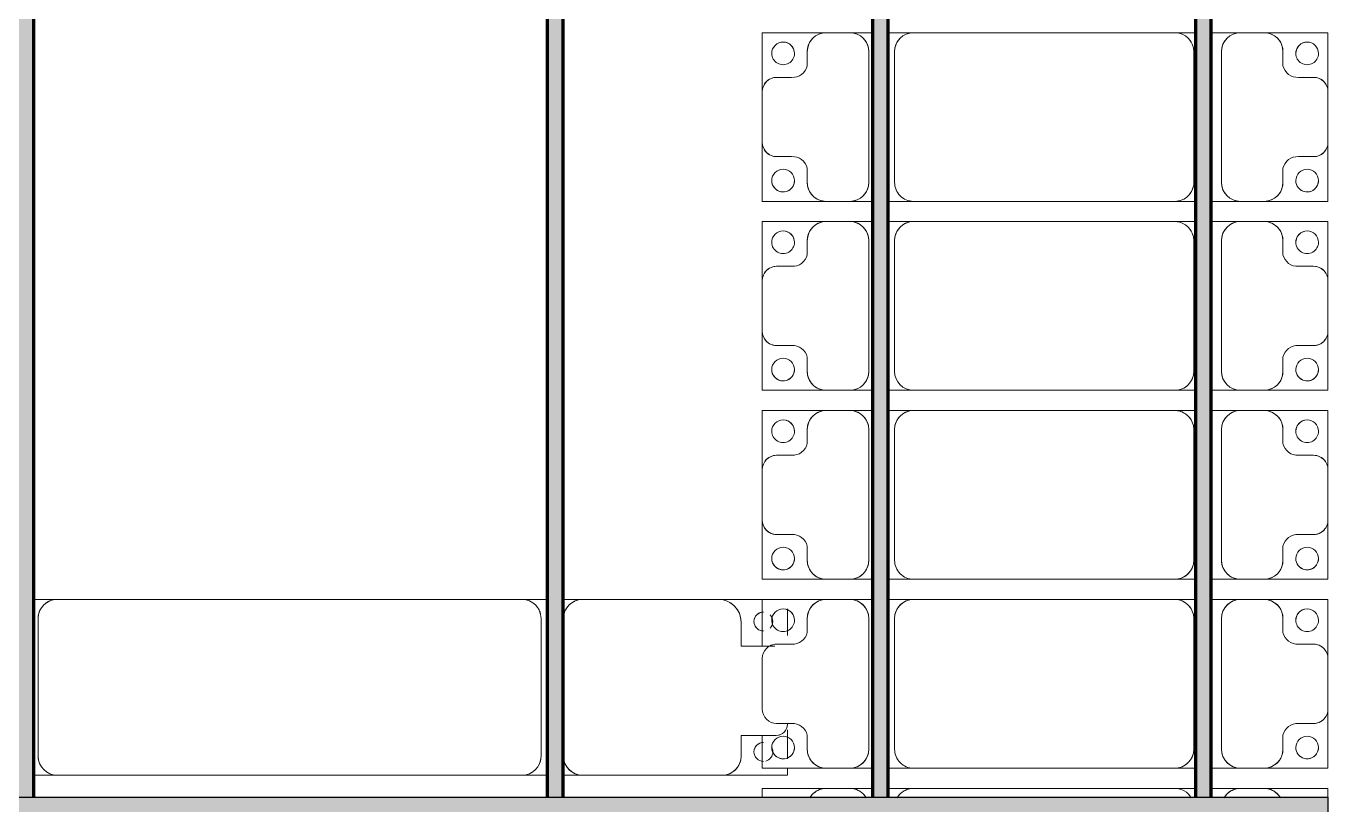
# Model space of a CAD drawing. Header units: millimetres. Extents: x -268744 to 115753, y -96240 to -10461.
# Drawn here: x 31470 to 34914, y -40627 to -38566 of the extents above; entities that cross this region are included whole.
import ezdxf

# ---------------------------------------------------------------- set-up
doc = ezdxf.new("R2010")
doc.units = ezdxf.units.MM
doc.layers.add('A-GENM', color=13, linetype='Continuous', lineweight=9)
doc.layers.add('S-BEAM', color=12, linetype='Continuous', lineweight=9)

# ---------------------------------------------------------------- blocks, each defined once
blk = doc.blocks.new('Dầm C52 - Hộp 40x60-V24-KHUNG KẾT CẤU BÈ PIN 1')
at = {"layer": 'S-BEAM', "lineweight": 25}
blk.add_hatch(color=4, dxfattribs=at).paths.add_polyline_path([(-145811, -20), (145811, -20), (145811, 20), (-145811, 20)])
at = {"layer": 'S-BEAM', "color": 4, "lineweight": 25}
for p, q in [((-145811, 20), (145811, 20)), ((145811, 20), (145811, -20))]:
    blk.add_line(p, q, dxfattribs=at)
blk = doc.blocks.new('Dai phaodi lai - DẢI PHAO ĐI LẠI-V77-KHUNG KẾT CẤU BÈ PIN 1')
at = {"layer": 'A-GENM', "color": 7}
for p, q in [((18276.8, 748.4), (18433.1, 748.4)), ((18276.8, 579.3), (18276.8, 748.4)), ((18276.8, 748.4), (18276.8, 579.3)), ((18433.1, 748.4), (18276.8, 748.4)), ((18566.9, 748.4), (18433.1, 748.4)), ((18566.9, 748.4), (18723.2, 748.4)), ((18723.2, 748.4), (18566.9, 748.4)), ((18723.2, 748.4), (18723.2, 579.3)), ((18723.2, 579.3), (18723.2, 748.4)), ((18776.8, 748.4), (18933.1, 748.4)), ((18776.8, 579.3), (18776.8, 748.4)), ((18776.8, 748.4), (18776.8, 579.3)), ((18933.1, 748.4), (18776.8, 748.4)), ((19066.9, 748.4), (18933.1, 748.4)), ((19066.9, 748.4), (19223.2, 748.4)), ((19223.2, 748.4), (19066.9, 748.4)), ((19223.2, 748.4), (19223.2, 579.3)), ((19223.2, 579.3), (19223.2, 748.4)), ((19276.8, 748.4), (19433.1, 748.4)), ((19276.8, 579.3), (19276.8, 748.4)), ((19276.8, 748.4), (19276.8, 579.3)), ((19433.1, 748.4), (19276.8, 748.4)), ((19566.9, 748.4), (19433.1, 748.4)), ((19566.9, 748.4), (19723.2, 748.4)), ((19723.2, 748.4), (19566.9, 748.4)), ((19723.2, 748.4), (19723.2, 579.3)), ((19723.2, 579.3), (19723.2, 748.4)), ((19776.8, 748.4), (19933.1, 748.4)), ((19776.8, 579.3), (19776.8, 748.4)), ((19776.8, 748.4), (19776.8, 579.3)), ((19933.1, 748.4), (19776.8, 748.4)), ((20066.9, 748.4), (19933.1, 748.4)), ((20066.9, 748.4), (20223.2, 748.4)), ((20223.2, 748.4), (20066.9, 748.4)), ((20223.2, 748.4), (20223.2, 579.3)), ((20223.2, 579.3), (20223.2, 748.4)), ((20276.8, 748.4), (20300.1, 748.4)), ((20276.8, 579.3), (20276.8, 748.4)), ((20276.8, 748.4), (20276.8, 579.3)), ((20300.1, 748.4), (20276.8, 748.4)), ((18395.1, 710.4), (18395.1, 670.7)), ((18604.9, 670.7), (18604.9, 710.4)), ((18895.1, 710.4), (18895.1, 670.7)), ((19104.9, 670.7), (19104.9, 710.4)), ((19395.1, 710.4), (19395.1, 670.7)), ((19604.9, 670.7), (19604.9, 710.4)), ((19895.1, 710.4), (19895.1, 670.7)), ((20104.9, 670.7), (20104.9, 710.4)), ((18364.3, 629.3), (18326.8, 629.3)), ((18673.2, 629.3), (18635.7, 629.3)), ((18864.3, 629.3), (18826.8, 629.3)), ((19173.2, 629.3), (19135.7, 629.3)), ((19364.3, 629.3), (19326.8, 629.3)), ((19673.2, 629.3), (19635.7, 629.3)), ((19864.3, 629.3), (19826.8, 629.3)), ((20173.2, 629.3), (20135.7, 629.3)), ((18276.8, 579.3), (18276.8, 516.7)), ((18723.2, 516.7), (18723.2, 579.3)), ((18776.8, 579.3), (18776.8, 516.7)), ((19223.2, 516.7), (19223.2, 579.3)), ((19276.8, 579.3), (19276.8, 516.7)), ((19723.2, 516.7), (19723.2, 579.3)), ((19776.8, 579.3), (19776.8, 516.7)), ((20223.2, 516.7), (20223.2, 579.3)), ((20276.8, 579.3), (20276.8, 516.7)), ((18276.8, 438.7), (18276.8, 516.7)), ((18276.8, 438.7), (18276.8, 516.7)), ((18723.2, 516.7), (18723.2, 438.7)), ((18723.2, 516.7), (18723.2, 438.7)), ((18776.8, 438.7), (18776.8, 516.7)), ((18776.8, 438.7), (18776.8, 516.7)), ((19223.2, 516.7), (19223.2, 438.7)), ((19223.2, 516.7), (19223.2, 438.7)), ((19276.8, 438.7), (19276.8, 516.7)), ((19276.8, 438.7), (19276.8, 516.7)), ((19723.2, 516.7), (19723.2, 438.7)), ((19723.2, 516.7), (19723.2, 438.7)), ((19776.8, 438.7), (19776.8, 516.7)), ((19776.8, 438.7), (19776.8, 516.7)), ((20223.2, 516.7), (20223.2, 438.7)), ((20223.2, 516.7), (20223.2, 438.7)), ((20276.8, 438.7), (20276.8, 516.7)), ((20276.8, 438.7), (20276.8, 516.7)), ((18326.8, 466.7), (18673.2, 466.7)), ((18826.8, 466.7), (19173.2, 466.7)), ((19326.8, 466.7), (19673.2, 466.7)), ((19826.8, 466.7), (20173.2, 466.7)), ((18276.8, 343.3), (18276.8, 398.7)), ((18276.8, 343.3), (18276.8, 398.7)), ((18673.2, 393.3), (18326.8, 393.3)), ((18723.2, 398.7), (18723.2, 343.3)), ((18723.2, 398.7), (18723.2, 343.3)), ((18776.8, 343.3), (18776.8, 398.7)), ((18776.8, 343.3), (18776.8, 398.7)), ((19173.2, 393.3), (18826.8, 393.3)), ((19223.2, 398.7), (19223.2, 343.3)), ((19223.2, 398.7), (19223.2, 343.3)), ((19276.8, 343.3), (19276.8, 398.7)), ((19276.8, 343.3), (19276.8, 398.7)), ((19673.2, 393.3), (19326.8, 393.3)), ((19723.2, 398.7), (19723.2, 343.3)), ((19723.2, 398.7), (19723.2, 343.3)), ((19776.8, 343.3), (19776.8, 398.7)), ((19776.8, 343.3), (19776.8, 398.7)), ((20173.2, 393.3), (19826.8, 393.3)), ((20223.2, 398.7), (20223.2, 343.3)), ((20223.2, 398.7), (20223.2, 343.3)), ((20276.8, 343.3), (20276.8, 398.7)), ((20276.8, 343.3), (20276.8, 398.7)), ((18276.8, 343.3), (18276.8, -348.3)), ((18723.2, -348.3), (18723.2, 343.3)), ((18776.8, 343.3), (18776.8, -348.3)), ((19223.2, -348.3), (19223.2, 343.3)), ((19276.8, 343.3), (19276.8, -348.3)), ((19723.2, -348.3), (19723.2, 343.3)), ((19776.8, 343.3), (19776.8, -348.3)), ((20223.2, -348.3), (20223.2, 343.3)), ((20276.8, 343.3), (20276.8, -348.3)), ((18276.8, -416.3), (18276.8, -348.3)), ((18276.8, -416.3), (18276.8, -348.3)), ((18723.2, -348.3), (18723.2, -416.3)), ((18723.2, -348.3), (18723.2, -416.3)), ((18776.8, -416.3), (18776.8, -348.3)), ((18776.8, -416.3), (18776.8, -348.3)), ((19223.2, -348.3), (19223.2, -416.3)), ((19223.2, -348.3), (19223.2, -416.3)), ((19276.8, -416.3), (19276.8, -348.3)), ((19276.8, -416.3), (19276.8, -348.3)), ((19723.2, -348.3), (19723.2, -416.3)), ((19723.2, -348.3), (19723.2, -416.3)), ((19776.8, -416.3), (19776.8, -348.3)), ((19776.8, -416.3), (19776.8, -348.3)), ((20223.2, -348.3), (20223.2, -416.3)), ((20223.2, -348.3), (20223.2, -416.3)), ((20276.8, -416.3), (20276.8, -348.3)), ((20276.8, -416.3), (20276.8, -348.3)), ((18326.8, -398.3), (18673.2, -398.3)), ((18826.8, -398.3), (19173.2, -398.3)), ((19326.8, -398.3), (19673.2, -398.3)), ((19826.8, -398.3), (20173.2, -398.3)), ((18276.8, -516.7), (18276.8, -456.3)), ((18276.8, -516.7), (18276.8, -456.3)), ((18673.2, -466.7), (18326.8, -466.7)), ((18723.2, -456.3), (18723.2, -516.7)), ((18723.2, -456.3), (18723.2, -516.7)), ((18776.8, -516.7), (18776.8, -456.3)), ((18776.8, -516.7), (18776.8, -456.3)), ((19173.2, -466.7), (18826.8, -466.7)), ((19223.2, -456.3), (19223.2, -516.7)), ((19223.2, -456.3), (19223.2, -516.7)), ((19276.8, -516.7), (19276.8, -456.3)), ((19276.8, -516.7), (19276.8, -456.3)), ((19673.2, -466.7), (19326.8, -466.7)), ((19723.2, -456.3), (19723.2, -516.7)), ((19723.2, -456.3), (19723.2, -516.7)), ((19776.8, -516.7), (19776.8, -456.3)), ((19776.8, -516.7), (19776.8, -456.3)), ((20173.2, -466.7), (19826.8, -466.7)), ((20223.2, -456.3), (20223.2, -516.7)), ((20223.2, -456.3), (20223.2, -516.7)), ((20276.8, -516.7), (20276.8, -456.3)), ((20276.8, -516.7), (20276.8, -456.3)), ((18276.8, -516.7), (18276.8, -579.3)), ((18723.2, -579.3), (18723.2, -516.7)), ((18776.8, -516.7), (18776.8, -579.3)), ((19223.2, -579.3), (19223.2, -516.7)), ((19276.8, -516.7), (19276.8, -579.3)), ((19723.2, -579.3), (19723.2, -516.7)), ((19776.8, -516.7), (19776.8, -579.3)), ((20223.2, -579.3), (20223.2, -516.7)), ((20276.8, -516.7), (20276.8, -579.3)), ((18276.8, -748.4), (18276.8, -579.3)), ((18276.8, -579.3), (18276.8, -748.4)), ((18723.2, -579.3), (18723.2, -748.4)), ((18723.2, -748.4), (18723.2, -579.3)), ((18776.8, -748.4), (18776.8, -579.3)), ((18776.8, -579.3), (18776.8, -748.4)), ((19223.2, -579.3), (19223.2, -748.4)), ((19223.2, -748.4), (19223.2, -579.3)), ((19276.8, -748.4), (19276.8, -579.3)), ((19276.8, -579.3), (19276.8, -748.4)), ((19723.2, -579.3), (19723.2, -748.4)), ((19723.2, -748.4), (19723.2, -579.3)), ((19776.8, -748.4), (19776.8, -579.3)), ((19776.8, -579.3), (19776.8, -748.4)), ((20223.2, -579.3), (20223.2, -748.4)), ((20223.2, -748.4), (20223.2, -579.3)), ((20276.8, -748.4), (20276.8, -579.3)), ((20276.8, -579.3), (20276.8, -748.4)), ((18326.8, -629.3), (18364.3, -629.3)), ((18635.7, -629.3), (18673.2, -629.3)), ((18826.8, -629.3), (18864.3, -629.3)), ((19135.7, -629.3), (19173.2, -629.3)), ((19326.8, -629.3), (19364.3, -629.3)), ((19635.7, -629.3), (19673.2, -629.3)), ((19826.8, -629.3), (19864.3, -629.3)), ((20135.7, -629.3), (20173.2, -629.3)), ((18395.1, -670.7), (18395.1, -710.4)), ((18604.9, -710.4), (18604.9, -670.7)), ((18895.1, -670.7), (18895.1, -710.4)), ((19104.9, -710.4), (19104.9, -670.7)), ((19395.1, -670.7), (19395.1, -710.4)), ((19604.9, -710.4), (19604.9, -670.7)), ((19895.1, -670.7), (19895.1, -710.4)), ((20104.9, -710.4), (20104.9, -670.7)), ((18433.1, -748.4), (18276.8, -748.4)), ((18276.8, -748.4), (18433.1, -748.4)), ((18433.1, -748.4), (18566.9, -748.4)), ((18723.2, -748.4), (18566.9, -748.4)), ((18566.9, -748.4), (18723.2, -748.4)), ((18933.1, -748.4), (18776.8, -748.4)), ((18776.8, -748.4), (18933.1, -748.4)), ((18933.1, -748.4), (19066.9, -748.4)), ((19223.2, -748.4), (19066.9, -748.4)), ((19066.9, -748.4), (19223.2, -748.4)), ((19433.1, -748.4), (19276.8, -748.4)), ((19276.8, -748.4), (19433.1, -748.4)), ((19433.1, -748.4), (19566.9, -748.4)), ((19723.2, -748.4), (19566.9, -748.4)), ((19566.9, -748.4), (19723.2, -748.4)), ((19900.1, -748.4), (19776.8, -748.4)), ((19776.8, -748.4), (19900.1, -748.4)), ((19933.1, -748.4), (20066.9, -748.4)), ((20223.2, -748.4), (20136.6, -748.4)), ((20136.6, -748.4), (20223.2, -748.4)), ((20300.1, -748.4), (20276.8, -748.4)), ((20276.8, -748.4), (20300.1, -748.4))]:
    blk.add_line(p, q, dxfattribs=at)
for centre, radius, start, end in [((18433.1, 710.4), 38, 90, 180), ((18433.1, 710.4), 38, 90, 180), ((18433.1, 710.4), 38, 120, 180), ((18433.1, 710.4), 38, 120, 180), ((18433.1, 710.4), 38, 90, 105), ((18433.1, 710.4), 38, 90, 105), ((18566.9, 710.4), 38, 0, 90), ((18566.9, 710.4), 38, 75, 90), ((18566.9, 710.4), 38, 0, 90), ((18566.9, 710.4), 38, 75, 90), ((18566.9, 710.4), 38, 0, 60), ((18566.9, 710.4), 38, 0, 60), ((18933.1, 710.4), 38, 90, 180), ((18933.1, 710.4), 38, 90, 180), ((18933.1, 710.4), 38, 120, 180), ((18933.1, 710.4), 38, 120, 180), ((18933.1, 710.4), 38, 90, 105), ((18933.1, 710.4), 38, 90, 105), ((19066.9, 710.4), 38, 360, 90), ((19066.9, 710.4), 38, 75, 90), ((19066.9, 710.4), 38, 360, 90), ((19066.9, 710.4), 38, 75, 90), ((19066.9, 710.4), 38, 360, 60), ((19066.9, 710.4), 38, 0, 60), ((19433.1, 710.4), 38, 90, 180), ((19433.1, 710.4), 38, 90, 180), ((19433.1, 710.4), 38, 127.2144, 180), ((19433.1, 710.4), 38, 127.2144, 180), ((19433.1, 710.4), 38, 90, 105), ((19433.1, 710.4), 38, 90, 105), ((19566.9, 710.4), 38, 360, 90), ((19566.9, 710.4), 38, 75, 90), ((19566.9, 710.4), 38, 360, 90), ((19566.9, 710.4), 38, 75, 90), ((19566.9, 710.4), 38, 360, 60), ((19566.9, 710.4), 38, 0, 60), ((19933.1, 710.4), 38, 90, 180), ((19933.1, 710.4), 38, 90, 180), ((19933.1, 710.4), 38, 120, 180), ((19933.1, 710.4), 38, 120, 180), ((19933.1, 710.4), 38, 90, 105), ((19933.1, 710.4), 38, 90, 105), ((20066.9, 710.4), 38, 0, 90), ((20066.9, 710.4), 38, 75, 90), ((20066.9, 710.4), 38, 0, 90), ((20066.9, 710.4), 38, 75, 90), ((20066.9, 710.4), 38, 0, 60), ((20066.9, 710.4), 38, 0, 60), ((18331.6, 693.3), 30, 90, 270), ((18331.6, 693.3), 30, 90, 180), ((18331.6, 693.3), 30, 270, 90), ((18331.6, 693.3), 30, 270, 90), ((18668.4, 693.3), 30, 90, 270), ((18668.4, 693.3), 30, 90, 270), ((18668.4, 693.3), 30, 270, 90), ((18668.4, 693.3), 30, 0, 90), ((18831.6, 693.3), 30, 90, 270), ((18831.6, 693.3), 30, 90, 180), ((18831.6, 693.3), 30, 270, 90), ((18831.6, 693.3), 30, 270, 90), ((19168.4, 693.3), 30, 90, 270), ((19168.4, 693.3), 30, 90, 270), ((19168.4, 693.3), 30, 270, 90), ((19168.4, 693.3), 30, 0, 90), ((19331.6, 693.3), 30, 90, 270), ((19331.6, 693.3), 30, 90, 180), ((19331.6, 693.3), 30, 270, 90), ((19331.6, 693.3), 30, 270, 90), ((19668.4, 693.3), 30, 90, 270), ((19668.4, 693.3), 30, 90, 270), ((19668.4, 693.3), 30, 270, 90), ((19668.4, 693.3), 30, 0, 90), ((19831.6, 693.3), 30, 90, 270), ((19831.6, 693.3), 30, 90, 180), ((19831.6, 693.3), 30, 270, 90), ((19831.6, 693.3), 30, 270, 90), ((20168.4, 693.3), 30, 90, 270), ((20168.4, 693.3), 30, 90, 270), ((20168.4, 693.3), 30, 270, 90), ((20168.4, 693.3), 30, 0, 90), ((18331.6, 693.3), 30, 195, 270), ((18355.2, 668.2), 40, 283.1885, 3.5081), ((18644.8, 668.2), 40, 176.4919, 256.8115), ((18668.4, 693.3), 30, 270, 345), ((18831.6, 693.3), 30, 195, 270), ((18855.2, 668.2), 40, 283.1885, 3.5081), ((19144.8, 668.2), 40, 176.4919, 256.8115), ((19168.4, 693.3), 30, 270, 345), ((19331.6, 693.3), 30, 195, 270), ((19355.2, 668.2), 40, 283.1885, 3.5081), ((19644.8, 668.2), 40, 176.4919, 256.8115), ((19668.4, 693.3), 30, 270, 345), ((19831.6, 693.3), 30, 195, 270), ((19855.2, 668.2), 40, 283.1885, 3.5081), ((20144.8, 668.2), 40, 176.4919, 256.8115), ((20168.4, 693.3), 30, 270, 345), ((18326.8, 579.3), 50, 90, 180), ((18326.8, 579.3), 50, 90, 165), ((18673.2, 579.3), 50, 0, 90), ((18673.2, 579.3), 50, 15, 90), ((18826.8, 579.3), 50, 90, 180), ((18826.8, 579.3), 50, 90, 165), ((19173.2, 579.3), 50, 0, 90), ((19173.2, 579.3), 50, 15, 90), ((19326.8, 579.3), 50, 90, 180), ((19326.8, 579.3), 50, 90, 165), ((19673.2, 579.3), 50, 0, 90), ((19673.2, 579.3), 50, 15, 90), ((19826.8, 579.3), 50, 90, 180), ((19826.8, 579.3), 50, 90, 165), ((20173.2, 579.3), 50, 0, 90), ((20173.2, 579.3), 50, 15, 90), ((20326.8, 579.3), 50, 120, 180), ((20326.8, 579.3), 50, 120, 165), ((18326.8, 516.7), 50, 180, 270), ((18326.8, 516.7), 50, 195, 270), ((18673.2, 516.7), 50, 270, 360), ((18673.2, 516.7), 50, 270, 345), ((18826.8, 516.7), 50, 180, 270), ((18826.8, 516.7), 50, 195, 270), ((19173.2, 516.7), 50, 270, 360), ((19173.2, 516.7), 50, 270, 345), ((19326.8, 516.7), 50, 180, 270), ((19326.8, 516.7), 50, 195, 270), ((19673.2, 516.7), 50, 270, 0), ((19673.2, 516.7), 50, 270, 345), ((19826.8, 516.7), 50, 180, 270), ((19826.8, 516.7), 50, 195, 270), ((20173.2, 516.7), 50, 270, 360), ((20173.2, 516.7), 50, 270, 345), ((20326.8, 516.7), 50, 180, 240), ((20326.8, 516.7), 50, 195, 240), ((18326.8, 343.3), 50, 90, 180), ((18326.8, 343.3), 50, 105, 135), ((18673.2, 343.3), 50, 360, 90), ((18673.2, 343.3), 50, 360, 75), ((18826.8, 343.3), 50, 90, 180), ((18826.8, 343.3), 50, 105, 135), ((19173.2, 343.3), 50, 0, 90), ((19173.2, 343.3), 50, 360, 75), ((19326.8, 343.3), 50, 90, 180), ((19326.8, 343.3), 50, 105, 135), ((19673.2, 343.3), 50, 0, 90), ((19673.2, 343.3), 50, 0, 75), ((19826.8, 343.3), 50, 90, 180), ((19826.8, 343.3), 50, 105, 135), ((20173.2, 343.3), 50, 0, 90), ((20173.2, 343.3), 50, 0, 75), ((20326.8, 343.3), 50, 120, 180), ((20326.8, 343.3), 50, 120, 135), ((18326.8, 343.3), 50, 150, 180), ((18826.8, 343.3), 50, 150, 180), ((19326.8, 343.3), 50, 150, 180), ((19826.8, 343.3), 50, 150, 180), ((20326.8, 343.3), 50, 150, 180), ((18326.8, -348.3), 50, 180, 270), ((18326.8, -348.3), 50, 195, 270), ((18673.2, -348.3), 50, 270, 0), ((18673.2, -348.3), 50, 270, 0), ((18826.8, -348.3), 50, 180, 270), ((18826.8, -348.3), 50, 195, 270), ((19173.2, -348.3), 50, 270, 360), ((19173.2, -348.3), 50, 270, 360), ((19326.8, -348.3), 50, 180, 270), ((19326.8, -348.3), 50, 195, 270), ((19673.2, -348.3), 50, 270, 0), ((19673.2, -348.3), 50, 270, 0), ((19826.8, -348.3), 50, 180, 270), ((19826.8, -348.3), 50, 195, 270), ((20173.2, -348.3), 50, 270, 0), ((20173.2, -348.3), 50, 270, 0), ((20326.8, -348.3), 50, 180, 240), ((20326.8, -348.3), 50, 195, 240), ((18326.8, -516.7), 50, 90, 180), ((18326.8, -516.7), 50, 90, 165), ((18673.2, -516.7), 50, 0, 90), ((18673.2, -516.7), 50, 15, 90), ((18826.8, -516.7), 50, 90, 180), ((18826.8, -516.7), 50, 90, 165), ((19173.2, -516.7), 50, 0, 90), ((19173.2, -516.7), 50, 15, 90), ((19326.8, -516.7), 50, 90, 180), ((19326.8, -516.7), 50, 90, 165), ((19673.2, -516.7), 50, 360, 90), ((19673.2, -516.7), 50, 15, 90), ((19826.8, -516.7), 50, 90, 180), ((19826.8, -516.7), 50, 90, 165), ((20173.2, -516.7), 50, 0, 90), ((20173.2, -516.7), 50, 15, 90), ((20326.8, -516.7), 50, 120, 180), ((20326.8, -516.7), 50, 120, 165), ((18326.8, -579.3), 50, 180, 270), ((18673.2, -579.3), 50, 270, 0), ((18826.8, -579.3), 50, 180, 270), ((19173.2, -579.3), 50, 270, 0), ((19326.8, -579.3), 50, 180, 270), ((19673.2, -579.3), 50, 270, 0), ((19826.8, -579.3), 50, 180, 270), ((20173.2, -579.3), 50, 270, 0), ((20326.8, -579.3), 50, 180, 240), ((18326.8, -579.3), 50, 195, 270), ((18673.2, -579.3), 50, 270, 345), ((18826.8, -579.3), 50, 195, 270), ((19173.2, -579.3), 50, 270, 345), ((19326.8, -579.3), 50, 195, 270), ((19673.2, -579.3), 50, 270, 345), ((19826.8, -579.3), 50, 195, 270), ((20173.2, -579.3), 50, 270, 345), ((20326.8, -579.3), 50, 195, 240), ((18355.2, -668.2), 40, 356.4919, 76.8115), ((18644.8, -668.2), 40, 103.1885, 183.5081), ((18855.2, -668.2), 40, 356.4919, 76.8115), ((19144.8, -668.2), 40, 103.1885, 183.5081), ((19355.2, -668.2), 40, 356.4919, 76.8115), ((19644.8, -668.2), 40, 103.1885, 183.5081), ((19855.2, -668.2), 40, 356.4919, 76.8115), ((20144.8, -668.2), 40, 103.1885, 183.5081), ((18331.6, -693.3), 30, 90, 270), ((18331.6, -693.3), 30, 90, 165), ((18331.6, -693.3), 30, 270, 90), ((18331.6, -693.3), 30, 270, 90), ((18668.4, -693.3), 30, 90, 270), ((18668.4, -693.3), 30, 90, 270), ((18668.4, -693.3), 30, 270, 90), ((18668.4, -693.3), 30, 15, 90), ((18831.6, -693.3), 30, 90, 270), ((18831.6, -693.3), 30, 90, 165), ((18831.6, -693.3), 30, 270, 90), ((18831.6, -693.3), 30, 270, 90), ((19168.4, -693.3), 30, 90, 270), ((19168.4, -693.3), 30, 90, 270), ((19168.4, -693.3), 30, 270, 90), ((19168.4, -693.3), 30, 15, 90), ((19331.6, -693.3), 30, 90, 270), ((19331.6, -693.3), 30, 90, 165), ((19331.6, -693.3), 30, 270, 90), ((19331.6, -693.3), 30, 270, 90), ((19668.4, -693.3), 30, 90, 270), ((19668.4, -693.3), 30, 90, 270), ((19668.4, -693.3), 30, 270, 90), ((19668.4, -693.3), 30, 15, 90), ((19831.6, -693.3), 30, 90, 270), ((19831.6, -693.3), 30, 90, 165), ((19831.6, -693.3), 30, 270, 90), ((19831.6, -693.3), 30, 270, 90), ((20168.4, -693.3), 30, 90, 270), ((20168.4, -693.3), 30, 90, 270), ((20168.4, -693.3), 30, 270, 90), ((20168.4, -693.3), 30, 15, 90), ((18331.6, -693.3), 30, 180, 270), ((18433.1, -710.4), 38, 180, 270), ((18433.1, -710.4), 38, 180, 240), ((18433.1, -710.4), 38, 180, 270), ((18433.1, -710.4), 38, 180, 240), ((18566.9, -710.4), 38, 270, 0), ((18566.9, -710.4), 38, 270, 360), ((18566.9, -710.4), 38, 300, 0), ((18566.9, -710.4), 38, 300, 360), ((18668.4, -693.3), 30, 270, 360), ((18831.6, -693.3), 30, 180, 270), ((18933.1, -710.4), 38, 180, 270), ((18933.1, -710.4), 38, 180, 240), ((18933.1, -710.4), 38, 180, 270), ((18933.1, -710.4), 38, 180, 240), ((19066.9, -710.4), 38, 270, 360), ((19066.9, -710.4), 38, 270, 360), ((19066.9, -710.4), 38, 300, 360), ((19066.9, -710.4), 38, 300, 360), ((19168.4, -693.3), 30, 270, 360), ((19331.6, -693.3), 30, 180, 270), ((19433.1, -710.4), 38, 180, 270), ((19433.1, -710.4), 38, 180, 232.7856), ((19433.1, -710.4), 38, 180, 270), ((19433.1, -710.4), 38, 180, 232.7856), ((19566.9, -710.4), 38, 270, 0), ((19566.9, -710.4), 38, 270, 360), ((19566.9, -710.4), 38, 300, 0), ((19566.9, -710.4), 38, 300, 0), ((19668.4, -693.3), 30, 270, 360), ((19831.6, -693.3), 30, 180, 270), ((19933.1, -710.4), 38, 180, 270), ((19933.1, -710.4), 38, 180, 210), ((19933.1, -710.4), 38, 180, 210), ((20066.9, -710.4), 38, 270, 0), ((20168.4, -693.3), 30, 270, 360), ((18433.1, -710.4), 38, 255, 270), ((18433.1, -710.4), 38, 255, 270), ((18566.9, -710.4), 38, 270, 285), ((18566.9, -710.4), 38, 270, 285), ((18933.1, -710.4), 38, 255, 270), ((18933.1, -710.4), 38, 255, 270), ((19066.9, -710.4), 38, 270, 285), ((19066.9, -710.4), 38, 270, 285), ((19433.1, -710.4), 38, 255, 270), ((19433.1, -710.4), 38, 255, 270), ((19566.9, -710.4), 38, 270, 285), ((19566.9, -710.4), 38, 270, 285)]:
    blk.add_arc(centre, radius, start, end, dxfattribs=at)
blk = doc.blocks.new('Dầm C52 - Dầm C52-V78-KHUNG KẾT CẤU BÈ PIN 1')
at = {"layer": 'S-BEAM', "lineweight": 140}
h = blk.add_hatch(color=1, dxfattribs=at)
h.paths.add_polyline_path([(-25480.9, 20), (-25480.9, -20), (-25440.9, -19.8), (-25445.2, 20)])
h.paths.add_polyline_path([(-25400.9, 20), (-25400.9, -20), (-19440.9, -19.8), (-19443, 20), (-24983.5, 20)])
h.paths.add_polyline_path([(-19400.9, -19.8), (-19400.9, -20), (-13440.9, -19.8), (-13440.9, 20), (-19400.9, 20)])
h.paths.add_polyline_path([(-13400.9, -19.8), (-13400.9, -20), (-7440.9, -19.8), (-7440.9, 20), (-13400.9, 20)])
h.paths.add_polyline_path([(-7400.9, -20), (-2883.4, -19.8), (-2883.4, 20), (-7400.9, 20), (-7400.9, -19.8)])
h.paths.add_polyline_path([(-1283.4, -20), (4559.1, -19.8), (4559.1, 20), (-1283.4, 20), (-1283.4, -19.8)])
h.paths.add_polyline_path([(4599.1, 20), (4599.1, -20), (10559.1, -19.8), (10559.1, 20), (5027.2, 20)])
h.paths.add_polyline_path([(10599.1, 20), (10599.1, -20), (16559.1, -19.8), (16559.1, 20), (11029.4, 20)])
h.paths.add_polyline_path([(16599.1, 20), (16599.1, -20), (22559.1, -19.8), (22559.1, 20), (17031.5, 20)])
h.paths.add_polyline_path([(22599.1, 20), (22599.1, -20), (25259.1, -19.8), (25259.1, 20), (23033.7, 20)])
h.paths.add_polyline_path([(25299.1, -20), (25480.9, -19.8), (25480.9, 20), (25299.1, 20), (25299.1, -19.8)])
at = {"layer": 'S-BEAM', "color": 1, "lineweight": 140}
for p, q in [((4599.1, 20), (10559.1, 20)), ((10559.1, -20), (4599.1, -20))]:
    blk.add_line(p, q, dxfattribs=at)
blk = doc.blocks.new('Dầm C52 - Dầm C52-V79-KHUNG KẾT CẤU BÈ PIN 1')
at = {"layer": 'S-BEAM', "lineweight": 140}
h = blk.add_hatch(color=1, dxfattribs=at)
h.paths.add_polyline_path([(-25480.9, 20), (-25480.9, -20), (-25440.9, -20), (-25440.9, 20)])
h.paths.add_polyline_path([(-25400.9, 20), (-25400.9, -20), (-19440.9, -20), (-19443, 20), (-24983.5, 20)])
h.paths.add_polyline_path([(-19400.9, 20), (-19400.9, -20), (-13440.9, -20), (-13440.9, 20), (-18981.3, 20)])
h.paths.add_polyline_path([(-13400.9, -20), (-7440.9, -20), (-7440.9, 20), (-13400.9, 20)])
h.paths.add_polyline_path([(-7400.9, 20), (-7400.9, -20), (-2883.4, -20), (-2883.4, 20), (-6977, 20)])
h.paths.add_polyline_path([(-1283.4, 20), (-1283.4, -20), (4559.1, -20), (4559.1, 20), (-974.9, 20)])
h.paths.add_polyline_path([(4599.1, -20), (10559.1, -20), (10559.1, 20), (4599.1, 20)])
h.paths.add_polyline_path([(10599.1, 20), (10599.1, -20), (16559.1, -20), (16559.1, 20), (11029.4, 20)])
h.paths.add_polyline_path([(16599.1, -20), (22559.1, -20), (22559.1, 20), (16599.1, 20)])
h.paths.add_polyline_path([(22599.1, -20), (25259.1, -20), (25259.1, 20), (22599.1, 20)])
h.paths.add_polyline_path([(25299.1, -20), (25480.9, -20), (25480.9, 20), (25299.1, 20)])
at = {"layer": 'S-BEAM', "color": 1, "lineweight": 140}
for p, q in [((4599.1, 20), (10559.1, 20)), ((10559.1, -20), (4599.1, -20))]:
    blk.add_line(p, q, dxfattribs=at)
blk = doc.blocks.new('Dai phao do pin - DẢI PHAO ĐỠ PIN-V94-KHUNG KẾT CẤU BÈ PIN 1')
at = {"layer": 'A-GENM', "color": 7}
for p, q in [((67087.6, 241.6), (67149.7, 241.6)), ((67087.6, 241.6), (67149.7, 241.6)), ((68380.3, 241.6), (67149.7, 241.6)), ((68380.3, 241.6), (68447.6, 241.6)), ((68380.3, 241.6), (68447.6, 241.6)), ((68487.6, 241.6), (68539.7, 241.6)), ((68487.6, 241.6), (68539.7, 241.6)), ((68899.7, 241.6), (68539.7, 241.6)), ((68899.7, 241.6), (69082.2, 241.6)), ((69082.2, 241.6), (68899.7, 241.6)), ((69082.2, 216.6), (69082.2, 146.3)), ((69082.2, 146.3), (69082.2, 216.6)), ((67099.7, 191.6), (67099.7, -173.4)), ((68430.3, -173.4), (68430.3, 191.6)), ((68489.7, 191.6), (68489.7, -173.4)), ((68959.7, 118.2), (68959.7, 181.6)), ((69048.7, 118.2), (68959.7, 118.2)), ((69082.2, -103.3), (69082.2, -179.9)), ((69082.2, -179.9), (69082.2, -103.3)), ((68959.7, -173.4), (68959.7, -118.2)), ((68959.7, -118.2), (69052.2, -118.2)), ((69082.2, -204.2), (69082.2, -223.4)), ((69082.2, -223.4), (69082.2, -204.2)), ((67149.7, -223.4), (67087.6, -223.4)), ((67149.7, -223.4), (67087.6, -223.4)), ((67149.7, -223.4), (68380.3, -223.4)), ((68447.6, -223.4), (68380.3, -223.4)), ((68447.6, -223.4), (68380.3, -223.4)), ((68539.7, -223.4), (68487.6, -223.4)), ((68539.7, -223.4), (68487.6, -223.4)), ((68539.7, -223.4), (68909.7, -223.4)), ((69082.2, -223.4), (68909.7, -223.4)), ((68909.7, -223.4), (69082.2, -223.4))]:
    blk.add_line(p, q, dxfattribs=at)
for centre, radius, start, end in [((67149.7, 191.6), 50, 90, 180), ((68380.3, 191.6), 50, 360, 90), ((68380.3, 191.6), 50, 60, 90), ((68539.7, 191.6), 50, 90, 180), ((68899.7, 181.6), 60, 360, 90), ((67149.7, 191.6), 50, 150, 180), ((67149.7, 191.6), 50, 105, 135), ((68380.3, 191.6), 50, 15, 30), ((68539.7, 191.6), 50, 105, 180), ((68899.7, 181.6), 60, 360, 60), ((69018.6, 183.2), 25, 90, 180), ((69018.6, 183.2), 25, 90, 165), ((69018.6, 183.2), 25, 180, 270), ((69018.6, 183.2), 25, 180, 195), ((69018.6, 183.2), 25, 0, 45), ((69018.6, 183.2), 25, 0, 45), ((69018.6, 183.2), 25, 315, 0), ((69018.6, 183.2), 25, 315, 0), ((69018.6, 183.2), 25, 210, 270), ((69052.2, -88.2), 30, 270, 360), ((69018.6, -161.8), 25, 90, 180), ((69018.6, -161.8), 25, 105, 165), ((69052.2, -88.2), 30, 285, 300), ((69052.2, -88.2), 30, 285, 300), ((69052.2, -88.2), 30, 285, 300), ((69018.6, -161.8), 25, 180, 270), ((69018.6, -161.8), 25, 180, 270), ((69018.6, -161.8), 25, 285, 0), ((69018.6, -161.8), 25, 285, 0), ((69018.6, -161.8), 25, 0, 30), ((69018.6, -161.8), 25, 0, 30), ((67149.7, -173.4), 50, 180, 270), ((67149.7, -173.4), 50, 180, 210), ((68380.3, -173.4), 50, 270, 0), ((68380.3, -173.4), 50, 330, 0), ((68539.7, -173.4), 50, 180, 270), ((68539.7, -173.4), 50, 180, 255), ((68909.7, -173.4), 50, 270, 360), ((68909.7, -173.4), 50, 285, 360), ((67149.7, -173.4), 50, 240, 270), ((68380.3, -173.4), 50, 285, 300)]:
    blk.add_arc(centre, radius, start, end, dxfattribs=at)
blk = doc.blocks.new('Dầm C52 - Dầm C52-V2-KHUNG KẾT CẤU BÈ PIN 1')
at = {"layer": 'S-BEAM', "lineweight": 140}
h = blk.add_hatch(color=1, dxfattribs=at)
h.paths.add_polyline_path([(-25480.9, 20), (-25480.9, -20), (-25440.9, -20), (-25440.9, 20)])
h.paths.add_polyline_path([(-25400.9, 20), (-25400.9, -20), (-19440.9, -20), (-19443, 20), (-24983.5, 20)])
h.paths.add_polyline_path([(-19400.9, 20), (-19400.9, -20), (-13440.9, -20), (-13440.9, 20), (-18519.6, 20)])
h.paths.add_polyline_path([(-13400.9, -20), (-7440.9, -20), (-7440.9, 20), (-13400.9, 20)])
h.paths.add_polyline_path([(-7400.9, 20), (-7400.9, -20), (-1440.9, -20), (-1440.9, 20), (-6515.3, 20)])
h.paths.add_polyline_path([(-1400.9, 20), (-1400.9, -20), (4559.1, -20), (4559.1, 20), (-974.9, 20)])
h.paths.add_polyline_path([(4599.1, -20), (10559.1, -20), (10559.1, 20), (4599.1, 20)])
h.paths.add_polyline_path([(10599.1, -20), (16559.1, -20), (16559.1, 20), (10599.1, 20)])
h.paths.add_polyline_path([(16599.1, 20), (16599.1, -20), (22559.1, -20), (22559.1, 20), (17493.2, 20)])
h.paths.add_polyline_path([(22599.1, 20), (22599.1, -20), (25259.1, -20), (25259.1, 20), (23033.7, 20)])
h.paths.add_polyline_path([(25299.1, -20), (25480.9, -20), (25480.9, 20), (25299.1, 20)])
at = {"layer": 'S-BEAM', "color": 1, "lineweight": 140}
blk.add_line((10559.1, -20), (4599.1, -20), dxfattribs=at)
blk = doc.blocks.new('Dầm C52 - Dầm C52-102503-KHUNG KẾT CẤU BÈ PIN 1')
at = {"layer": 'S-BEAM', "lineweight": 140}
h = blk.add_hatch(color=1, dxfattribs=at)
h.paths.add_polyline_path([(-25480.9, 20), (-25480.9, -20), (-25440.9, -20), (-25440.9, 20)])
h.paths.add_polyline_path([(-25400.9, 20), (-25400.9, -20), (-19440.9, -20), (-19443, 20), (-24983.5, 20)])
h.paths.add_polyline_path([(-19400.9, 20), (-19400.9, -20), (-13440.9, -20), (-13440.9, 20), (-17596.2, 20)])
h.paths.add_polyline_path([(-13400.9, -20), (-7440.9, -20), (-7440.9, 20), (-13400.9, 20)])
h.paths.add_polyline_path([(-7400.9, -20), (-1440.9, -20), (-1440.9, 20), (-7400.9, 20)])
h.paths.add_polyline_path([(-1400.9, -20), (4559.1, -20), (4559.1, 20), (-1400.9, 20)])
h.paths.add_polyline_path([(4599.1, -20), (10559.1, -20), (10559.1, 20), (4599.1, 20)])
h.paths.add_polyline_path([(10599.1, 20), (10599.1, -20), (16559.1, -20), (16559.1, 20), (11952.8, 20)])
h.paths.add_polyline_path([(16599.1, -20), (22559.1, -20), (22559.1, 20), (16599.1, 20)])
h.paths.add_polyline_path([(22599.1, -20), (25259.1, -20), (25259.1, 20), (22599.1, 20)])
h.paths.add_polyline_path([(25299.1, -20), (25441.8, -20), (25441.8, 20), (25299.1, 20)])
at = {"layer": 'S-BEAM', "color": 1, "lineweight": 140}
for p, q in [((4599.1, 20), (10559.1, 20)), ((10559.1, -20), (4599.1, -20))]:
    blk.add_line(p, q, dxfattribs=at)
blk = doc.blocks.new('be pin 1_rvt-1-KHUNG KẾT CẤU BÈ PIN 1')
at = {"layer": 'A-GENM', "lineweight": 9, "rotation": 270.0000000003262}
blk.add_blockref('Dai phaodi lai - DẢI PHAO ĐI LẠI-V77-KHUNG KẾT CẤU BÈ PIN 1', (34166, -20306.4), dxfattribs=at)
at = {"layer": 'A-GENM', "lineweight": 9}
blk.add_blockref('Dai phao do pin - DẢI PHAO ĐỠ PIN-V94-KHUNG KẾT CẤU BÈ PIN 1', (-35598.1, -40324.7), dxfattribs=at)
at = {"layer": 'S-BEAM', "lineweight": 9, "rotation": 90.00000000032618}
for name, p in [('Dầm C52 - Dầm C52-V2-KHUNG KẾT CẤU BÈ PIN 1', (31469.5, -45205.6)), ('Dầm C52 - Dầm C52-V78-KHUNG KẾT CẤU BÈ PIN 1', (33729.7, -45205.6)), ('Dầm C52 - Dầm C52-V79-KHUNG KẾT CẤU BÈ PIN 1', (34584.7, -45205.6)), ('Dầm C52 - Dầm C52-102503-KHUNG KẾT CẤU BÈ PIN 1', (32869.5, -45205.6))]:
    blk.add_blockref(name, p, dxfattribs=at)
at = {"layer": 'S-BEAM', "lineweight": 9}
blk.add_blockref('Dầm C52 - Hộp 40x60-V24-KHUNG KẾT CẤU BÈ PIN 1', (-110896.7, -40626.5), dxfattribs=at)

msp = doc.modelspace()

# ---------------------------------------------------------------- block references
at = {"lineweight": 5}
msp.add_blockref('be pin 1_rvt-1-KHUNG KẾT CẤU BÈ PIN 1', (0, 0), dxfattribs=at)

doc.saveas('drawing.dxf')
